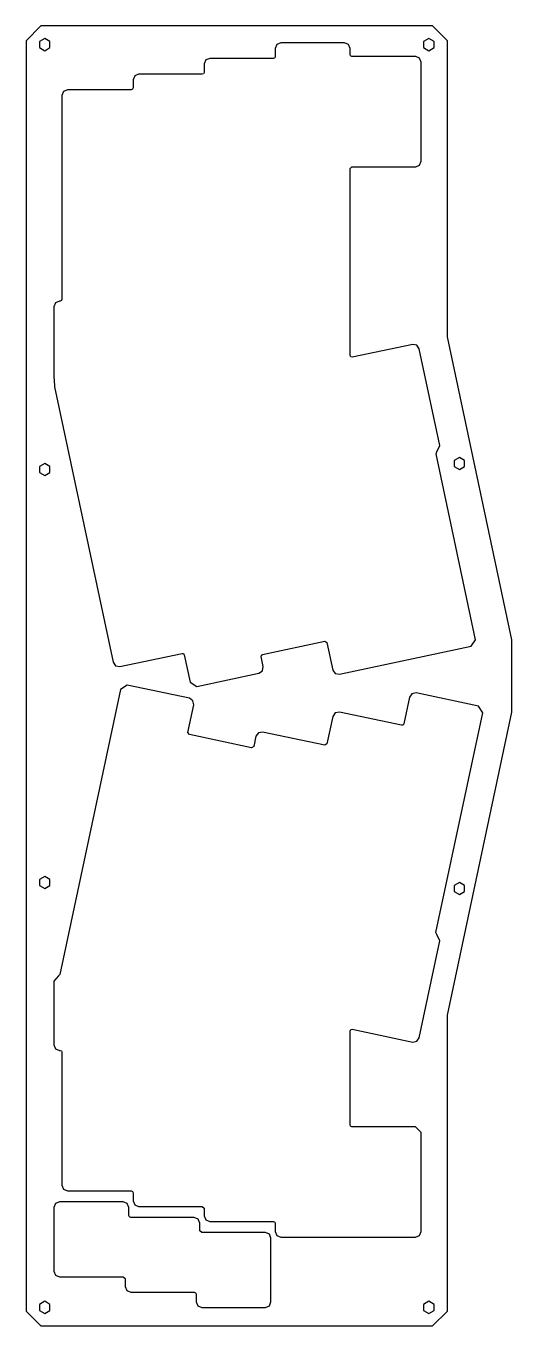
# Model space of a CAD drawing. Header units: millimetres. Extents: x 133 to 263, y 18 to 366.
import ezdxf

# ---------------------------------------------------------------- set-up
doc = ezdxf.new("R2010")
doc.units = ezdxf.units.MM
doc.layers.get('0').update_dxf_attribs({"linetype": 'CONTINUOUS'})

msp = doc.modelspace()

# ---------------------------------------------------------------- linework, layer by layer
for p, q in [((136.6, 366.4), (132.6, 362.4)), ((241.59, 366.4), (136.6, 366.4)), ((245.59, 362.4), (241.59, 366.4)), ((132.6, 362.4), (132.6, 21.6)), ((245.59, 282.97), (245.59, 362.4)), ((262.85, 201.73), (245.59, 282.97)), ((262.85, 182.27), (262.85, 201.73)), ((245.59, 101.03), (262.85, 182.27)), ((245.59, 21.6), (245.59, 101.03)), ((132.6, 21.6), (136.6, 17.6)), ((241.59, 17.6), (245.59, 21.6)), ((136.6, 17.6), (241.59, 17.6))]:
    msp.add_line(p, q)
for points in [[(137.6, 359.77), (139.01, 360.59), (139.01, 362.21), (137.6, 363.02), (136.2, 362.21), (136.2, 360.59)], [(239.18, 360.59), (240.59, 359.77), (241.99, 360.59), (241.99, 362.21), (240.59, 363.02), (239.18, 362.21)], [(142.68, 348.85), (142.24, 347.79), (142.24, 293.06), (142.1, 292.71), (141.74, 292.56), (141.6, 292.56), (140.54, 292.12), (140.1, 291.06), (140.1, 272.53), (140.1, 272.47), (140.21, 269.88), (140.24, 269.63), (155.96, 195.69), (156.61, 194.74), (157.73, 194.54), (174.42, 198.08), (174.79, 198.01), (175.01, 197.7), (176.58, 190.34), (178.35, 189.19), (195.04, 192.73), (195.99, 193.38), (196.2, 194.51), (195.62, 197.22), (195.69, 197.59), (196.01, 197.81), (212.67, 201.35), (213.26, 200.96), (214.83, 193.6), (215.48, 192.66), (216.61, 192.45), (251.93, 199.96), (253.09, 201.73), (242.49, 251.62), (242.75, 252.17), (243.55, 253.83), (238.02, 279.82), (237.37, 280.77), (236.24, 280.98), (220.06, 277.54), (219.64, 277.64), (219.45, 278.03), (219.45, 328.13), (219.95, 328.63), (237.05, 328.63), (238.11, 329.06), (238.55, 330.13), (238.55, 356.73), (238.11, 357.79), (237.05, 358.23), (219.95, 358.23), (219.6, 358.37), (219.45, 358.73), (219.45, 360.4), (219.01, 361.46), (217.95, 361.9), (200.89, 361.9), (199.83, 361.46), (199.39, 360.4), (199.39, 358.22), (199.25, 357.87), (198.89, 357.72), (181.84, 357.72), (180.78, 357.28), (180.34, 356.22), (180.34, 353.96), (180.2, 353.61), (179.84, 353.46), (162.79, 353.46), (161.73, 353.02), (161.29, 351.96), (161.29, 349.79), (161.15, 349.44), (160.79, 349.29), (143.74, 349.29)], [(137.6, 245.77), (139.01, 246.59), (139.01, 248.21), (137.6, 249.02), (136.2, 248.21), (136.2, 246.59)], [(250.16, 249.84), (248.75, 250.65), (247.34, 249.84), (247.34, 248.21), (248.75, 247.4), (250.16, 248.21)], [(160.79, 53.85), (161.15, 53.7), (161.29, 53.35), (161.29, 51.19), (161.73, 50.13), (162.79, 49.69), (179.84, 49.69), (180.34, 49.19), (180.34, 47.12), (180.78, 46.06), (181.84, 45.62), (198.89, 45.62), (199.25, 45.47), (199.39, 45.12), (199.39, 42.95), (199.83, 41.89), (200.89, 41.45), (237, 41.45), (238.06, 41.89), (238.5, 42.95), (238.5, 69.55), (237, 71.05), (219.95, 71.05), (219.6, 71.2), (219.45, 71.55), (219.45, 96.74), (219.64, 97.13), (220.06, 97.23), (236.24, 93.79), (237.37, 94), (238.02, 94.94), (243.55, 120.94), (242.75, 122.6), (242.48, 123.15), (255.02, 182.14), (253.86, 183.92), (237.17, 187.46), (236.05, 187.25), (235.4, 186.31), (233.88, 179.16), (233.66, 178.85), (233.28, 178.78), (216.6, 182.32), (215.48, 182.11), (214.83, 181.17), (213.26, 173.81), (212.67, 173.43), (195.99, 176.97), (194.87, 176.76), (194.22, 175.82), (193.64, 173.12), (193.05, 172.73), (176.38, 176.27), (175.99, 176.87), (177.56, 184.23), (177.35, 185.36), (176.4, 186.01), (159.71, 189.55), (157.94, 188.4), (141.69, 111.95), (141.3, 111.57), (140.1, 110.1), (140.1, 93.04), (140.54, 91.98), (141.6, 91.54), (141.74, 91.54), (142.1, 91.39), (142.24, 91.04), (142.24, 55.35), (142.68, 54.29), (143.74, 53.85)], [(139.01, 135.79), (139.01, 137.41), (137.6, 138.22), (136.2, 137.41), (136.2, 135.79), (137.6, 134.97)], [(248.75, 136.6), (247.34, 135.79), (247.34, 134.16), (248.75, 133.35), (250.16, 134.16), (250.16, 135.79)], [(160.16, 49.39), (159.72, 50.45), (158.66, 50.89), (141.6, 50.89), (140.54, 50.45), (140.1, 49.39), (140.1, 32.33), (140.54, 31.27), (141.6, 30.83), (158.65, 30.83), (159.15, 30.33), (159.15, 28.17), (159.59, 27.11), (160.65, 26.67), (177.7, 26.67), (178.06, 26.52), (178.2, 26.17), (178.2, 24.1), (178.64, 23.04), (179.7, 22.6), (196.76, 22.6), (197.82, 23.04), (198.26, 24.1), (198.26, 41.16), (197.82, 42.22), (196.76, 42.66), (179.71, 42.66), (179.21, 43.16), (179.21, 45.23), (178.77, 46.29), (177.71, 46.73), (160.66, 46.73), (160.31, 46.88), (160.16, 47.23)], [(137.6, 20.97), (139.01, 21.79), (139.01, 23.41), (137.6, 24.22), (136.2, 23.41), (136.2, 21.79)], [(241.99, 21.79), (241.99, 23.41), (240.59, 24.22), (239.18, 23.41), (239.18, 21.79), (240.59, 20.97)]]:
    msp.add_lwpolyline(points, close=True)

doc.saveas('drawing.dxf')
